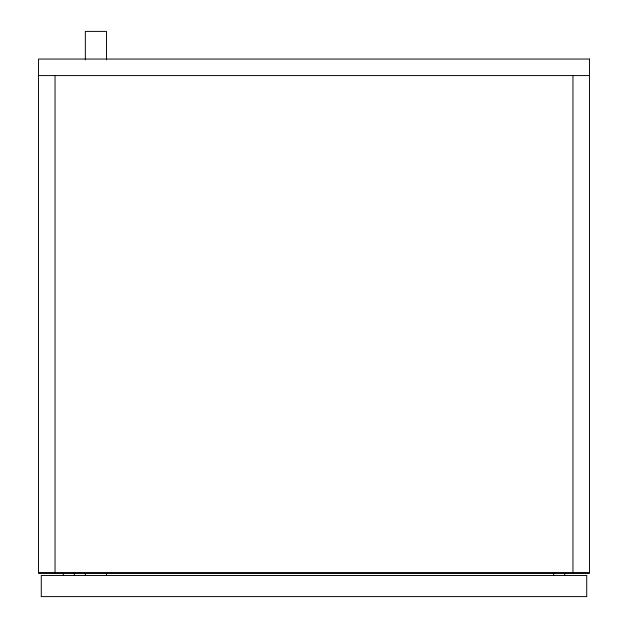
<?xml version="1.0" encoding="UTF-8"?>
<svg xmlns="http://www.w3.org/2000/svg" width="628" height="628" viewBox="0 0 628 628"><rect width="100%" height="100%" fill="white"/><g stroke="black" fill="none" stroke-linecap="round" stroke-linejoin="round"><path stroke-width="0.94" d="M38.52 75.572L589.48 75.572M38.52 572.728L589.48 572.728M572.956 75.572L572.956 573.278M564.69 573.521L564.69 575.484M553.668 572.728L553.668 575.484M106.47 59.833L106.47 31.4L85.345 31.4L85.345 59.833M106.47 573.521L106.47 575.484M85.345 573.521L85.345 575.484M74.332 572.728L74.332 575.484M63.31 573.521L63.31 575.484M55.044 75.572L55.044 573.278M589.48 59.04L38.52 59.04L38.52 573.278L589.48 573.278L589.48 59.04M586.725 575.484L41.275 575.484L41.275 596.6L586.725 596.6L586.725 575.484"/></g></svg>
